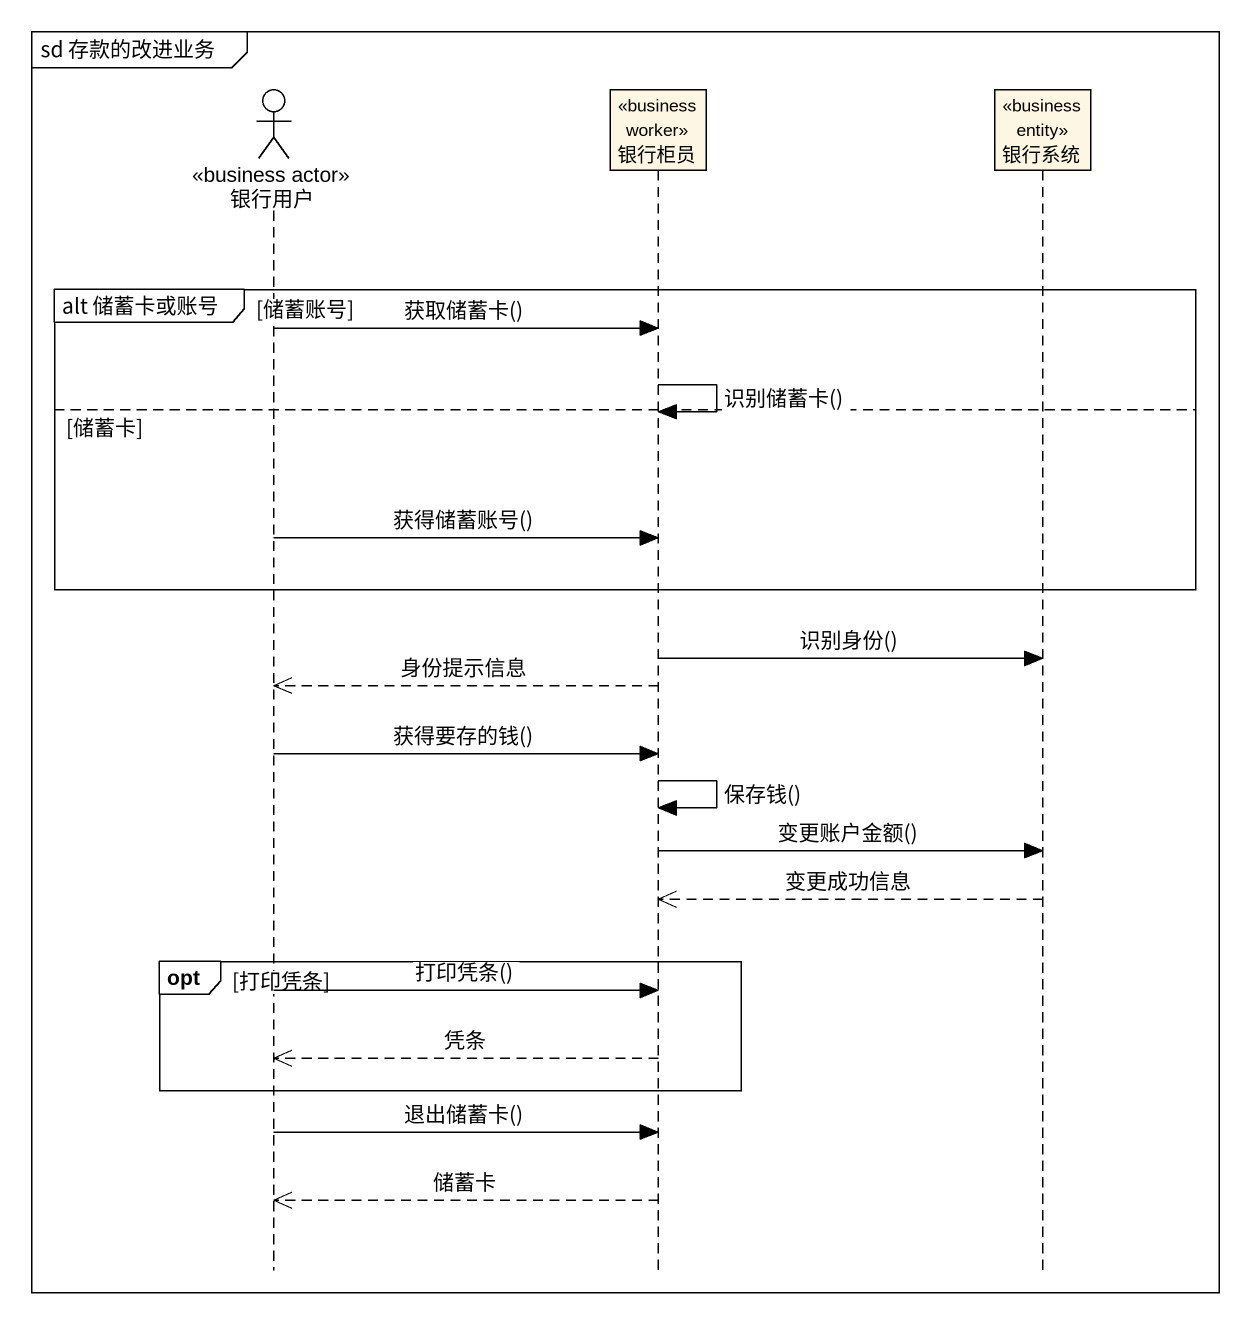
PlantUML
@startuml
mainframe sd 存款的改进业务
hide footbox
actor 银行用户 <<business actor>>
participant 银行柜员 <<business worker>>
participant 银行系统 <<business entity>>

group alt 储蓄卡或账号 [储蓄账号]
  银行用户 -> 银行柜员 : 获取储蓄卡()
  银行柜员 -> 银行柜员 : 识别储蓄卡()
else 储蓄卡
  银行用户 -> 银行柜员 : 获得储蓄账号()
end
银行柜员 -> 银行系统 : 识别身份()
银行柜员 -->> 银行用户 : 身份提示信息
银行用户 -> 银行柜员 : 获得要存的钱()
银行柜员 -> 银行柜员 : 保存钱()
银行柜员 -> 银行系统 : 变更账户金额()
银行系统 -->> 银行柜员 : 变更成功信息
opt 打印凭条
  银行用户 -> 银行柜员 : 打印凭条()
  银行柜员 -->> 银行用户 : 凭条
end
银行用户 -> 银行柜员 : 退出储蓄卡()
银行柜员 -->> 银行用户 : 储蓄卡
@enduml
